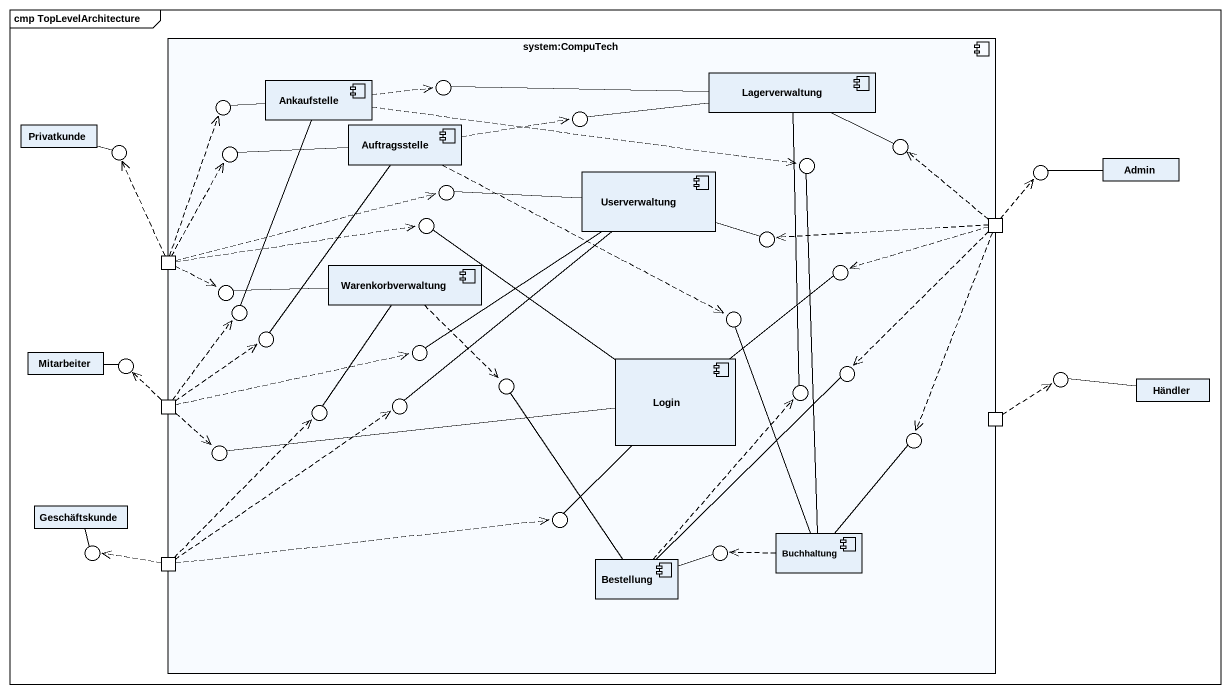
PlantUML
@startuml
mainframe cmp TopLevelArchitecture
allowmixing
hide circle
hide empty members
component "system:CompuTech" as system_CompuTech {
  component Ankaufstelle
  component Lagerverwaltung
  component Auftragsstelle
  component Userverwaltung
  port " " as port1
  port " " as port2
  component Warenkorbverwaltung
  component Login
  port " " as port3
  port " " as port4
  port " " as port5
  component Bestellung
  component Buchhaltung
}
() " " as lollipop1
class Privatkunde
() " " as lollipop2
() " " as lollipop3
() " " as lollipop4
() " " as lollipop5
() " " as lollipop6
() " " as lollipop7
() " " as lollipop8
class Admin
() " " as lollipop9
() " " as lollipop10
() " " as lollipop11
() " " as lollipop12
() " " as lollipop13
() " " as lollipop14
() " " as lollipop15
class Mitarbeiter
() " " as lollipop16
() " " as lollipop17
() " " as lollipop18
() " " as lollipop19
() " " as lollipop20
() " " as lollipop21
() " " as lollipop22
() " " as lollipop23
class Händler
() " " as lollipop24
() " " as lollipop25
() " " as lollipop26
class Geschäftskunde
() " " as lollipop27
() " " as lollipop28
() " " as lollipop29
system_CompuTech -up- lollipop1
system_CompuTech -up- lollipop2
system_CompuTech -up- lollipop3
system_CompuTech -up- lollipop4
system_CompuTech -left- lollipop6
system_CompuTech -up- lollipop7
system_CompuTech -up- lollipop9
system_CompuTech -up- lollipop10
system_CompuTech -up- lollipop11
system_CompuTech -right- lollipop12
system_CompuTech -left- lollipop13
system_CompuTech -left- lollipop14
system_CompuTech -right- lollipop15
system_CompuTech -left- lollipop16
system_CompuTech -left- lollipop17
system_CompuTech -left- lollipop19
system_CompuTech -left- lollipop20
system_CompuTech -right- lollipop21
system_CompuTech -right- lollipop22
system_CompuTech -left- lollipop24
system_CompuTech -right- lollipop25
system_CompuTech -left- lollipop26
system_CompuTech -- lollipop27
system_CompuTech -- lollipop29
Ankaufstelle .right.> lollipop1
Ankaufstelle -left- lollipop2
Ankaufstelle .right.> lollipop7
Ankaufstelle -- lollipop14
Lagerverwaltung -left- lollipop1
Lagerverwaltung -left- lollipop3
Lagerverwaltung -right- lollipop4
Lagerverwaltung -- lollipop21
Privatkunde -right- lollipop5
Auftragsstelle .right.> lollipop3
Auftragsstelle -left- lollipop6
Auftragsstelle .right.> lollipop15
Auftragsstelle -- lollipop16
Userverwaltung -left- lollipop10
Userverwaltung -right- lollipop11
Userverwaltung -- lollipop17
Userverwaltung -- lollipop19
Admin -left- lollipop8
port1 .up.> lollipop4
port1 .up.> lollipop8
port1 .left.> lollipop11
port1 .left.> lollipop12
port1 ..> lollipop22
port1 ..> lollipop25
port2 .up.> lollipop2
port2 .up.> lollipop5
port2 .up.> lollipop6
port2 .right.> lollipop9
port2 .right.> lollipop10
port2 .right.> lollipop13
Warenkorbverwaltung -left- lollipop13
Warenkorbverwaltung ..> lollipop20
Warenkorbverwaltung -- lollipop24
Mitarbeiter -right- lollipop18
Login -up- lollipop9
Login -up- lollipop12
Login -left- lollipop26
Login -- lollipop27
Händler -left- lollipop23
port3 .up.> lollipop14
port3 .up.> lollipop16
port3 .right.> lollipop17
port3 .up.> lollipop18
port3 ..> lollipop26
port4 .up.> lollipop23
Geschäftskunde -- lollipop28
port5 .up.> lollipop19
port5 .up.> lollipop24
port5 .right.> lollipop27
port5 .left.> lollipop28
Bestellung -up- lollipop20
Bestellung .up.> lollipop21
Bestellung -up- lollipop22
Bestellung -right- lollipop29
Buchhaltung -up- lollipop7
Buchhaltung -up- lollipop15
Buchhaltung -up- lollipop25
Buchhaltung .left.> lollipop29
@enduml
